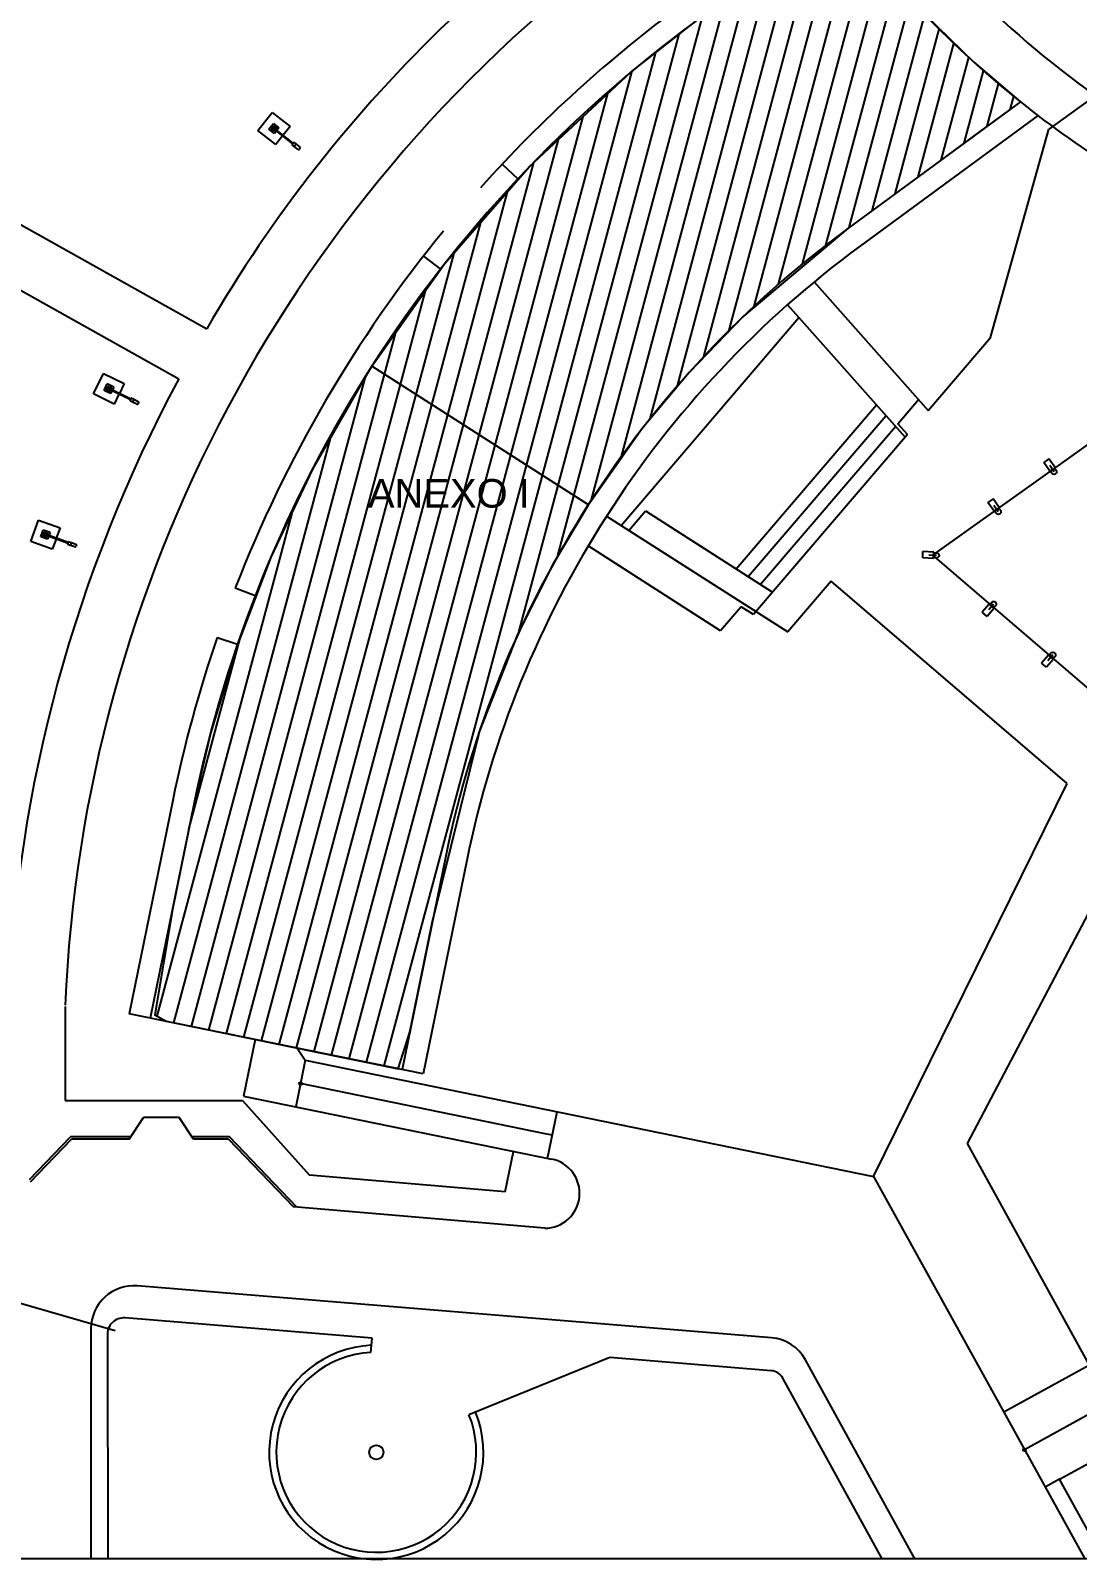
# Model space of a CAD drawing. Header units: metres. Extents: x 399 to 2240, y -1398 to 399.
# Drawn here: x 2161.18 to 2186.83, y -1093.41 to -1055.95 of the extents above; entities that cross this region are included whole.
import ezdxf

# ---------------------------------------------------------------- set-up
doc = ezdxf.new("R2010")
doc.units = ezdxf.units.M
doc.header["$MEASUREMENT"] = 0
for name, color, linetype in [('ARQUITETURA', 253, 'CONTINUOUS'), ('IMPLANTAÇÃO1', 1, 'CONTINUOUS'), ('IMPLANTAÇÃO2', 1, 'CONTINUOUS')]:
    doc.layers.add(name, color=color, linetype=linetype)
doc.styles.add('ELÉTRICA', font='arial.ttf')
pattern_1 = [(75, (63.11596, 0), (-0.42259255, 0.11323333), [])]

msp = doc.modelspace()

# ---------------------------------------------------------------- hatches: boundary and pattern name
at = {"layer": 'IMPLANTAÇÃO1'}
h = msp.add_hatch(dxfattribs=at)
h.set_pattern_fill('ANSI31', color=256, scale=3.5, angle=30)
h.set_pattern_definition(pattern_1)
h.paths.add_polyline_path([(2174.85065, -1067.57287), (2169.54582, -1064.17453, 0.00108789), (2169.47172, -1064.29075), (2168.09008, -1066.69484), (2167.07491, -1068.84999), (2166.25973, -1070.97244), (2165.59241, -1073.17241), (2165.18416, -1074.91656), (2164.65966, -1077.48225), (2164.23313, -1080.06796), (2164.50807, -1080.22624), (2166.54181, -1080.64199), (2168.27954, -1080.99724), (2169.51993, -1081.25081), (2170.1895, -1081.38769), (2170.4752, -1080.48942), (2170.73486, -1079.21925), (2171.02281, -1077.81068), (2171.3565, -1076.17837, -0.09228495)])
at = {"layer": 'IMPLANTAÇÃO2'}
h = msp.add_hatch(dxfattribs=at)
h.set_pattern_fill('ANSI31', color=256, scale=3.5, angle=30)
h.set_pattern_definition(pattern_1)
h.paths.add_polyline_path([(2181.20735, -1060.80116), (2183.32243, -1059.24945), (2184.44541, -1058.42558), (2185.43751, -1057.69774, -0.0656034), (2181.04153, -1053.10921), (2179.26113, -1054.41539), (2177.48073, -1055.72157), (2175.89174, -1056.96713), (2173.41005, -1059.28037), (2171.32849, -1061.66854), (2169.54582, -1064.17453), (2174.85065, -1067.57287, -0.09228495)])

# ---------------------------------------------------------------- linework, layer by layer
at = {"layer": 'ARQUITETURA'}
for p, q in [((2190.24659, -1055.39128, 0), (2186.13003, -1058.36203, 0)), ((2185.43658, -1057.69774, 0), (2181.20642, -1060.80116, 0)), ((2166.75454, -1058.39583, 0), (2167.10105, -1057.9559, 0)), ((2167.02493, -1058.36376, 0), (2167.13322, -1058.22628, 0)), ((2167.079, -1058.35734, 0), (2167.13964, -1058.28035, 0)), ((2167.10105, -1057.9559, 0), (2167.54097, -1058.30241, 0)), ((2167.13322, -1058.22628, 0), (2167.27069, -1058.33457, 0)), ((2167.14183, -1058.29878, 0), (2167.1377, -1058.29553, 0)), ((2167.13858, -1058.30291, 0), (2167.14183, -1058.29878, 0)), ((2167.13964, -1058.28035, 0), (2167.21663, -1058.34099, 0)), ((2167.14183, -1058.29878, 0), (2167.14508, -1058.29466, 0)), ((2167.14183, -1058.29878, 0), (2167.14595, -1058.30203, 0)), ((2167.16655, -1058.32384, 0), (2167.17739, -1058.31008, 0)), ((2167.54097, -1058.30241, 0), (2167.37368, -1058.51481, 0)), ((2185.88111, -1058.02274, 0), (2181.51698, -1061.22446, 0)), ((2157.03396, -1058.51624, 0), (2165.49937, -1063.25777, 0)), ((2167.19447, -1058.74233, 0), (2166.75454, -1058.39583, 0)), ((2167.16241, -1058.47204, 0), (2167.02493, -1058.36376, 0)), ((2167.15599, -1058.41798, 0), (2167.079, -1058.35734, 0)), ((2167.09743, -1058.35515, 0), (2167.09331, -1058.3519, 0)), ((2167.09743, -1058.35515, 0), (2167.09418, -1058.35927, 0)), ((2167.09743, -1058.35515, 0), (2167.10068, -1058.35102, 0)), ((2167.10156, -1058.3584, 0), (2167.09743, -1058.35515, 0)), ((2167.10878, -1058.31953, 0), (2167.12248, -1058.33032, 0)), ((2167.10986, -1058.31816, 0), (2167.12356, -1058.32895, 0)), ((2167.11675, -1058.38707, 0), (2167.12759, -1058.37331, 0)), ((2167.11813, -1058.38815, 0), (2167.12896, -1058.3744, 0)), ((2167.14653, -1058.34927, 0), (2167.14761, -1058.34789, 0)), ((2167.14653, -1058.34927, 0), (2167.14899, -1058.34897, 0)), ((2167.14653, -1058.34927, 0), (2167.1479, -1058.35035, 0)), ((2167.14761, -1058.34789, 0), (2167.14899, -1058.34897, 0)), ((2167.14761, -1058.34789, 0), (2167.1479, -1058.35035, 0)), ((2167.1479, -1058.35035, 0), (2167.14899, -1058.34897, 0)), ((2167.15792, -1058.40279, 0), (2167.14967, -1058.39629, 0)), ((2167.15705, -1058.39542, 0), (2167.15055, -1058.40367, 0)), ((2167.17927, -1058.38842, 0), (2167.15599, -1058.41798, 0)), ((2167.27069, -1058.33457, 0), (2167.16241, -1058.47204, 0)), ((2167.16793, -1058.32492, 0), (2167.17876, -1058.31117, 0)), ((2167.21663, -1058.34099, 0), (2167.19226, -1058.37192, 0)), ((2167.19407, -1058.33993, 0), (2167.20232, -1058.34643, 0)), ((2167.36068, -1058.53131, 0), (2167.19447, -1058.74233, 0)), ((2167.19819, -1058.34318, 0), (2167.19495, -1058.3473, 0)), ((2167.19819, -1058.34318, 0), (2167.20144, -1058.33905, 0)), ((2184.70186, -1063.46936, 0), (2186.13003, -1058.36203, 0)), ((2167.59599, -1058.73893, 0), (2167.63064, -1058.69493, 0)), ((2167.6434, -1058.79186, 0), (2167.59716, -1058.74876, 0)), ((2167.64047, -1058.69377, 0), (2167.69321, -1058.72862, 0)), ((2167.73697, -1058.85938, 0), (2167.6434, -1058.79186, 0)), ((2167.69321, -1058.72862, 0), (2167.78077, -1058.80377, 0)), ((2167.78453, -1058.84234, 0), (2167.77535, -1058.854, 0)), ((2172.73953, -1059.22259, 0), (2173.12231, -1059.58191, 0)), ((2156.35121, -1059.73963, 0), (2164.81542, -1064.47933, 0)), ((2170.81369, -1061.47324, 0), (2171.22787, -1061.79586, 0)), ((2180.38287, -1062.10807, 0), (2183.17237, -1065.25681, 0)), ((2179.73141, -1062.66584, 0), (2180.00992, -1062.98022, 0)), ((2175.65089, -1068.07441, 0), (2180.00992, -1062.98022, 0)), ((2180.01037, -1062.98073, 0), (2182.60951, -1065.9146, 0)), ((2183.17237, -1065.25681, 0), (2184.70186, -1063.46936, 0)), ((2162.72846, -1064.85433, 0), (2162.97473, -1064.34991, 0)), ((2162.97473, -1064.34991, 0), (2163.47915, -1064.59618, 0)), ((2162.98657, -1064.76562, 0), (2163.06353, -1064.60799, 0)), ((2163.03818, -1064.74787, 0), (2163.08128, -1064.6596, 0)), ((2163.22116, -1064.68495, 0), (2163.06353, -1064.60799, 0)), ((2163.08128, -1064.6596, 0), (2163.16955, -1064.7027, 0)), ((2163.08733, -1064.67719, 0), (2163.0826, -1064.67489, 0)), ((2163.08502, -1064.68192, 0), (2163.08733, -1064.67719, 0)), ((2163.08733, -1064.67719, 0), (2163.08964, -1064.67247, 0)), ((2163.08733, -1064.67719, 0), (2163.09206, -1064.6795, 0)), ((2163.47915, -1064.59618, 0), (2163.36024, -1064.83972, 0)), ((2163.23287, -1065.1006, 0), (2162.72846, -1064.85433, 0)), ((2163.1442, -1064.84258, 0), (2162.98657, -1064.76562, 0)), ((2163.12645, -1064.79097, 0), (2163.03818, -1064.74787, 0)), ((2163.05577, -1064.74182, 0), (2163.05104, -1064.73951, 0)), ((2163.05577, -1064.74182, 0), (2163.05346, -1064.74655, 0)), ((2163.05577, -1064.74182, 0), (2163.05808, -1064.73709, 0)), ((2163.0605, -1064.74413, 0), (2163.05577, -1064.74182, 0)), ((2163.05934, -1064.70453, 0), (2163.07505, -1064.7122, 0)), ((2163.06011, -1064.70295, 0), (2163.07582, -1064.71062, 0)), ((2163.08146, -1064.76901, 0), (2163.08917, -1064.75323, 0)), ((2163.08304, -1064.76978, 0), (2163.09074, -1064.754, 0)), ((2163.10263, -1064.72566, 0), (2163.1034, -1064.72408, 0)), ((2163.10263, -1064.72566, 0), (2163.10497, -1064.72485, 0)), ((2163.10263, -1064.72566, 0), (2163.1042, -1064.72643, 0)), ((2163.1034, -1064.72408, 0), (2163.10497, -1064.72485, 0)), ((2163.1034, -1064.72408, 0), (2163.1042, -1064.72643, 0)), ((2163.1042, -1064.72643, 0), (2163.10497, -1064.72485, 0)), ((2163.1204, -1064.77338, 0), (2163.11567, -1064.77107, 0)), ((2163.11686, -1064.69651, 0), (2163.12456, -1064.68073, 0)), ((2163.1204, -1064.77338, 0), (2163.11809, -1064.77811, 0)), ((2163.11844, -1064.69728, 0), (2163.12614, -1064.6815, 0)), ((2163.12271, -1064.76865, 0), (2163.1204, -1064.77338, 0)), ((2163.1204, -1064.77338, 0), (2163.12513, -1064.77569, 0)), ((2163.143, -1064.75708, 0), (2163.12645, -1064.79097, 0)), ((2163.22116, -1064.68495, 0), (2163.1442, -1064.84258, 0)), ((2163.14723, -1064.70644, 0), (2163.15668, -1064.71106, 0)), ((2163.15426, -1064.70402, 0), (2163.14965, -1064.71348, 0)), ((2163.16955, -1064.7027, 0), (2163.15223, -1064.73817, 0)), ((2163.35101, -1064.85864, 0), (2163.23287, -1065.1006, 0)), ((2163.62553, -1065.01219, 0), (2163.65016, -1064.96175, 0)), ((2163.6832, -1065.05401, 0), (2163.62876, -1065.02157, 0)), ((2163.65954, -1064.95852, 0), (2163.7186, -1064.9815, 0)), ((2163.78917, -1065.10033, 0), (2163.6832, -1065.05401, 0)), ((2163.7186, -1064.9815, 0), (2163.8203, -1065.03657, 0)), ((2164.65852, -1064.8018, 0), (2164.65891, -1064.80202, 0)), ((2182.43262, -1065.58298, 0), (2182.93805, -1064.99231, 0)), ((2163.83215, -1065.07356, 0), (2163.82563, -1065.08693, 0)), ((2178.47207, -1069.13482, 0), (2181.90655, -1065.12111, 0)), ((2178.76962, -1069.32543, 0), (2182.14087, -1065.3856, 0)), ((2179.06716, -1069.51604, 0), (2182.37519, -1065.6501, 0)), ((2182.66694, -1065.84747, 0), (2182.43262, -1065.58298, 0)), ((2187.52324, -1065.77984, 0), (2183.28189, -1068.806, 0)), ((2182.66694, -1065.84747, 0), (2178.89374, -1070.25705, 0)), ((2186.13503, -1066.44328, 0), (2186.0062, -1066.53388, 0)), ((2186.1572, -1066.7486, 0), (2186.0062, -1066.53388, 0)), ((2186.28603, -1066.65799, 0), (2186.13503, -1066.44328, 0)), ((2186.26125, -1066.75965, 0), (2186.15555, -1066.60935, 0)), ((2186.28603, -1066.65799, 0), (2186.1572, -1066.7486, 0)), ((2184.76692, -1067.42198, 0), (2184.63809, -1067.51259, 0)), ((2184.7891, -1067.7273, 0), (2184.63809, -1067.51259, 0)), ((2184.91793, -1067.6367, 0), (2184.76692, -1067.42198, 0)), ((2184.89315, -1067.73836, 0), (2184.78744, -1067.58806, 0)), ((2184.91793, -1067.6367, 0), (2184.7891, -1067.7273, 0)), ((2161.18999, -1068.46911, 0), (2161.38121, -1067.94277, 0)), ((2161.38121, -1067.94277, 0), (2161.90755, -1068.13399, 0)), ((2175.29685, -1067.84819, 0), (2179.73741, -1070.68558, 0)), ((2175.84045, -1068.19715, 0), (2176.25398, -1067.71388, 0)), ((2176.25398, -1067.71388, 0), (2179.3647, -1069.70665, 0)), ((2161.43672, -1068.35394, 0), (2161.49647, -1068.18946, 0)), ((2161.6012, -1068.41369, 0), (2161.43672, -1068.35394, 0)), ((2161.48605, -1068.3309, 0), (2161.51951, -1068.23879, 0)), ((2161.57816, -1068.36436, 0), (2161.48605, -1068.3309, 0)), ((2161.66095, -1068.24921, 0), (2161.49647, -1068.18946, 0)), ((2161.50287, -1068.32304, 0), (2161.49793, -1068.32125, 0)), ((2161.50287, -1068.32304, 0), (2161.50107, -1068.32798, 0)), ((2161.50248, -1068.28567, 0), (2161.51888, -1068.29162, 0)), ((2161.50287, -1068.32304, 0), (2161.50466, -1068.31811, 0)), ((2161.5078, -1068.32484, 0), (2161.50287, -1068.32304, 0)), ((2161.50308, -1068.28402, 0), (2161.51947, -1068.28998, 0)), ((2161.51951, -1068.23879, 0), (2161.61162, -1068.27225, 0)), ((2161.5323, -1068.2574, 0), (2161.52243, -1068.25381, 0)), ((2161.52557, -1068.26054, 0), (2161.52916, -1068.25067, 0)), ((2161.53122, -1068.34731, 0), (2161.5372, -1068.33085, 0)), ((2161.53286, -1068.3479, 0), (2161.53884, -1068.33144, 0)), ((2161.54765, -1068.30207, 0), (2161.54825, -1068.30043, 0)), ((2161.54765, -1068.30207, 0), (2161.54989, -1068.30103, 0)), ((2161.54765, -1068.30207, 0), (2161.54929, -1068.30267, 0)), ((2161.54825, -1068.30043, 0), (2161.54989, -1068.30103, 0)), ((2161.54825, -1068.30043, 0), (2161.54929, -1068.30267, 0)), ((2161.54929, -1068.30267, 0), (2161.54989, -1068.30103, 0)), ((2161.5587, -1068.27166, 0), (2161.56468, -1068.2552, 0)), ((2161.56034, -1068.27225, 0), (2161.56632, -1068.25579, 0)), ((2161.57524, -1068.34934, 0), (2161.56537, -1068.34575, 0)), ((2161.5703, -1068.34754, 0), (2161.56851, -1068.35248, 0)), ((2161.5721, -1068.34261, 0), (2161.5703, -1068.34754, 0)), ((2161.59101, -1068.329, 0), (2161.57816, -1068.36436, 0)), ((2161.58987, -1068.27831, 0), (2161.5948, -1068.28011, 0)), ((2161.5948, -1068.28011, 0), (2161.59301, -1068.28504, 0)), ((2161.5948, -1068.28011, 0), (2161.5966, -1068.27517, 0)), ((2161.5948, -1068.28011, 0), (2161.59974, -1068.2819, 0)), ((2161.61162, -1068.27225, 0), (2161.59818, -1068.30926, 0)), ((2161.66095, -1068.24921, 0), (2161.6012, -1068.41369, 0)), ((2161.80806, -1068.40785, 0), (2161.71633, -1068.66033, 0)), ((2161.90755, -1068.13399, 0), (2161.81523, -1068.38811, 0)), ((2161.71633, -1068.66033, 0), (2161.18999, -1068.46911, 0)), ((2162.09657, -1068.53129, 0), (2162.11569, -1068.47865, 0)), ((2162.15818, -1068.5667, 0), (2162.10076, -1068.54025, 0)), ((2162.12466, -1068.47446, 0), (2162.18567, -1068.49104, 0)), ((2162.26819, -1068.6015, 0), (2162.15818, -1068.5667, 0)), ((2162.18567, -1068.49104, 0), (2162.29236, -1068.53497, 0)), ((2162.30801, -1068.57042, 0), (2162.30295, -1068.58436, 0)), ((2178.09077, -1070.6571, 0), (2174.84617, -1068.57857, 0)), ((2183.04179, -1068.87219, 0), (2183.0488, -1068.71485, 0)), ((2183.31104, -1068.72653, 0), (2183.0488, -1068.71485, 0)), ((2183.37637, -1068.80827, 0), (2183.1928, -1068.80009, 0)), ((2183.30403, -1068.88387, 0), (2183.31104, -1068.72653, 0)), ((2183.30403, -1068.88387, 0), (2183.04179, -1068.87219, 0)), ((2183.28189, -1068.806, 0), (2189.0963, -1073.79077, 0)), ((2180.80253, -1069.44332, 0), (2179.73741, -1070.68558, 0)), ((2186.57967, -1074.39669, 0), (2180.80253, -1069.44332, 0)), ((2166.19969, -1069.60577, 0), (2166.68909, -1069.79579, 0)), ((2178.5962, -1070.06644, 0), (2178.09077, -1070.6571, 0)), ((2178.89374, -1070.25705, 0), (2178.5962, -1070.06644, 0)), ((2184.67385, -1070.00311, 0), (2184.503, -1070.2024, 0)), ((2184.62257, -1070.30491, 0), (2184.503, -1070.2024, 0)), ((2184.79342, -1070.10562, 0), (2184.62257, -1070.30491, 0)), ((2184.77848, -1070.00206, 0), (2184.65888, -1070.14156, 0)), ((2184.79342, -1070.10562, 0), (2184.67385, -1070.00311, 0)), ((2165.75693, -1070.81747, 0), (2166.25351, -1070.98787, 0)), ((2186.12652, -1071.2504, 0), (2185.95567, -1071.44968, 0)), ((2186.24609, -1071.35291, 0), (2186.07524, -1071.55219, 0)), ((2186.23115, -1071.24934, 0), (2186.11155, -1071.38885, 0)), ((2186.24609, -1071.35291, 0), (2186.12652, -1071.2504, 0)), ((2186.07524, -1071.55219, 0), (2185.95567, -1071.44968, 0)), ((2184.13785, -1083.21915, 0), (2189.0963, -1073.79077, 0)), ((2181.84046, -1084.02739, 0), (2186.57967, -1074.39669, 0)), ((2164.66887, -1074.81141, 0), (2163.59984, -1080.04076, 0)), ((2165.18323, -1074.91656, 0), (2164.1142, -1080.14591, 0)), ((2171.35558, -1076.17837, 0), (2170.28654, -1081.40772, 0)), ((2171.86994, -1076.28352, 0), (2170.8009, -1081.51287, 0)), ((2162.03365, -1079.8635, 0), (2162.03362, -1082.16518, 0)), ((2170.8009, -1081.51287, 0), (2163.59984, -1080.04076, 0)), ((2166.68601, -1080.67166, 0), (2166.4021, -1082.06044, 0)), ((2167.71473, -1080.88196, 0), (2167.91273, -1081.18172, 0)), ((2167.91273, -1081.18172, 0), (2167.6797, -1082.32162, 0)), ((2167.91273, -1081.18172, 0), (2181.84046, -1084.02739, 0)), ((2202.74547, -1081.2407, 0), (2185.53801, -1090.72495, 0)), ((2173.78976, -1082.98133, 0), (2167.79622, -1081.75167, 0)), ((2162.03362, -1082.16523, 0), (2166.38081, -1082.16525, 0)), ((2166.38081, -1082.16526, 0), (2168.01453, -1083.99506, 0)), ((2166.4021, -1082.06044, 0), (2173.94608, -1083.60265, 0)), ((2186.39702, -1091.44817, 0), (2203.43076, -1082.07923, 0)), ((2163.59722, -1083.11023, 0), (2163.95119, -1082.58523, 0)), ((2164.82619, -1082.58526, 0), (2163.95119, -1082.58523, 0)), ((2165.18014, -1083.11026, 0), (2164.82619, -1082.58525, 0)), ((2173.85248, -1083.58352, 0), (2174.08551, -1082.44362, 0)), ((2173.969, -1083.01357, 0), (2173.78976, -1082.98133, 0)), ((2161.1623, -1084.09955, 0), (2162.15669, -1083.06296, 0)), ((2161.17978, -1084.15719, 0), (2162.18409, -1083.11025, 0)), ((2163.63256, -1083.05781, 0), (2162.1688, -1083.05775, 0)), ((2163.59722, -1083.11023, 0), (2162.18409, -1083.11025, 0)), ((2166.05648, -1083.05775, 0), (2165.14482, -1083.05787, 0)), ((2166.03409, -1083.11025, 0), (2165.18013, -1083.11025, 0)), ((2166.03409, -1083.11025, 0), (2167.62605, -1084.76984, 0)), ((2167.70529, -1084.77662, 0), (2166.05648, -1083.05775, 0)), ((2187.12725, -1088.64984, 0), (2184.13785, -1083.21915, 0)), ((2172.81392, -1084.40441, 0), (2173.01666, -1083.41265, 0)), ((2172.81392, -1084.40441, 0), (2168.01453, -1083.99506, 0)), ((2181.84055, -1084.0272, 0), (2185.03125, -1089.80723, 0)), ((2173.78257, -1085.29584, 0), (2167.62605, -1084.76984, 0)), ((2159.49638, -1086.71663, 0), (2163.25915, -1087.8024, 0)), ((2179.33488, -1087.97789, 0), (2163.8002, -1086.70898, 0)), ((2169.55349, -1087.98837, 0), (2163.50111, -1087.49399, 0)), ((2162.66471, -1087.75541, 0), (2162.66424, -1093.39565, 0)), ((2163.06749, -1087.93163, 0), (2163.07625, -1093.39565, 0)), ((2169.52476, -1088.34014, 0), (2169.55349, -1087.98837, 0)), ((2175.37957, -1088.46425, 0), (2171.92537, -1089.86572, 0)), ((2179.33311, -1088.78719, 0), (2175.37957, -1088.46425, 0)), ((2182.85203, -1093.39565, 0), (2180.16941, -1088.51837, 0)), ((2187.12725, -1088.64984, 0), (2185.03125, -1089.80723, 0)), ((2182.04696, -1093.39565, 0), (2179.61129, -1088.96735, 0)), ((2185.03125, -1089.80723, 0), (2187.01275, -1093.39565, 0)), ((2186.39702, -1091.44817, 0), (2186.04478, -1091.64268, 0)), ((2187.47247, -1093.39565, 0), (2186.39702, -1091.44817, 0)), ((2230.97079, -1093.39565, 0), (2133.56941, -1093.39565, 0))]:
    msp.add_line(p, q, dxfattribs=at)
at = {"layer": 'ARQUITETURA', "elevation": 0}
for points in [[(2167.15377, -1058.3416), (2167.14077, -1058.3581)], [(2167.60682, -1058.72518), (2167.14077, -1058.3581)], [(2167.16202, -1058.3481), (2167.14902, -1058.3646)], [(2167.61981, -1058.70868), (2167.15377, -1058.3416)], [(2167.69321, -1058.72862), (2167.6434, -1058.79186)], [(2163.1081, -1064.71662), (2163.09886, -1064.73553)], [(2163.63323, -1064.99643), (2163.09886, -1064.73553)], [(2163.64246, -1064.97751), (2163.1081, -1064.71662)], [(2163.11755, -1064.72123), (2163.10832, -1064.74015)], [(2163.7186, -1064.9815), (2163.6832, -1065.05401)], [(2161.55212, -1068.29253), (2161.54495, -1068.31227)], [(2162.10254, -1068.51484), (2161.54495, -1068.31227)], [(2162.10972, -1068.4951), (2161.55212, -1068.29253)], [(2161.56199, -1068.29611), (2161.55482, -1068.31585)], [(2162.18567, -1068.49104), (2162.15818, -1068.5667)]]:
    msp.add_lwpolyline(points, dxfattribs=at)
at = {"layer": 'ARQUITETURA'}
for centre, radius in [((2167.14183, -1058.29878, 0), 0.0035), ((2167.09743, -1058.35515, 0), 0.0035), ((2167.1538, -1058.39954, 0), 0.0035), ((2167.19819, -1058.34318, 0), 0.0035), ((2163.08733, -1064.67719, 0), 0.00351), ((2163.05577, -1064.74182, 0), 0.00351), ((2163.1204, -1064.77338, 0), 0.00351), ((2163.15195, -1064.70875, 0), 0.00351), ((2186.26125, -1066.75965, 0), 0.06564), ((2184.89315, -1067.73836, 0), 0.06564), ((2161.50287, -1068.32304, 0), 0.0035), ((2161.52737, -1068.25561, 0), 0.0035), ((2161.5703, -1068.34754, 0), 0.0035), ((2161.5948, -1068.28011, 0), 0.0035), ((2183.37637, -1068.80827, 0), 0.06564), ((2184.77848, -1070.00206, 0), 0.06564), ((2186.23115, -1071.24934, 0), 0.06564), ((2167.79622, -1081.75167, 0), 0.035), ((2169.65505, -1090.78667, 0), 0.175), ((2185.53801, -1090.72495, 0), 0.035)]:
    msp.add_circle(centre, radius, dxfattribs=at)
for centre, radius, start, end in [((2196.21641, -1081.26066, 0), 53.2, 126.265407, 163.32748), ((2196.21641, -1081.26066, 0), 46.375, 126.265407, 163.327464), ((2196.22573, -1081.26689, 0), 46.9112, 137.26819, 149.251438), ((2200.6492, -1038.72348, 0), 24.31967, 216.265407, 231.279084), ((2196.21641, -1081.26066, 0), 34.2125, 126.265407, 177.610705), ((2200.6492, -1038.72348, 0), 23.09047, 224.044364, 245.203431), ((2196.21641, -1081.26066, 0), 32.2, 126.265407, 138.201259), ((2196.21641, -1081.26066, 0), 31.675, 126.265407, 168.44624), ((2195.07352, -1080.41014, 0), 34.18821, 133.757936, 149.887184), ((2200.6492, -1038.72348, 0), 24.31897, 231.280563, 245.220952), ((2167.14776, -1058.34912, 0), 0.0315, 339.56594, 300.605901), ((2167.14781, -1058.34916, 0), 0.02835, 341.62114, 298.118969), ((2167.60149, -1058.74326, 0), 0.007, 141.774349, 231.774349), ((2167.63614, -1058.69926, 0), 0.007, 51.774349, 141.774349), ((2167.75335, -1058.83667, 0), 0.028, 234.187071, 321.774349), ((2167.76253, -1058.82502, 0), 0.028, 321.774349, 49.361628), ((2196.21641, -1081.26066, 0), 32.2, 140.692576, 158.779799), ((2196.21641, -1081.26066, 0), 25.375, 126.265407, 168.44624), ((2196.21641, -1081.26066, 0), 24.85, 126.265407, 168.446269), ((2196.05735, -1081.23229, 0), 35.45025, 151.798314, 177.786979), ((2163.1038, -1064.72526, 0), 0.03157, 351.768353, 312.808314), ((2163.10386, -1064.72529, 0), 0.02842, 353.823553, 310.321383), ((2163.63184, -1065.01527, 0), 0.00702, 153.976763, 243.976763), ((2163.65646, -1064.96483, 0), 0.00702, 63.976763, 153.976763), ((2163.80693, -1065.06125, 0), 0.02807, 333.976763, 61.564042), ((2163.80041, -1065.07461, 0), 0.02807, 246.389484, 333.976763), ((2161.54877, -1068.30155, 0), 0.0315, 357.825707, 318.865668), ((2161.54884, -1068.30157, 0), 0.02835, 359.880907, 316.378737), ((2162.10315, -1068.53368, 0), 0.007, 160.034117, 250.034117), ((2162.12227, -1068.48104, 0), 0.007, 70.034117, 160.034117), ((2162.27663, -1068.5748, 0), 0.028, 252.446838, 340.034117), ((2162.2817, -1068.56086, 0), 0.028, 340.034117, 67.621396), ((2196.21641, -1081.26066, 0), 32.2, 161.075451, 168.44624), ((2162.16916, -1083.07524, 0), 0.0175, 91.191177, 135.446453), ((2173.78265, -1084.44136, 0), 0.85448, 269.994839, 78.973535), ((2163.71471, -1087.7555, 0), 1.05, 85.330324, 179.995129), ((2163.46834, -1087.89516, 0), 0.4025, 85.330324, 185.19949), ((2169.65505, -1090.78667, 0), 2.625, 92.531175, 22.080147), ((2179.24939, -1089.0244, 0), 1.05, 28.811884, 85.330324), ((2169.65505, -1090.78667, 0), 2.45, 93.048549, 22.079891), ((2179.30461, -1089.13602, 0), 0.35, 28.811884, 85.330324)]:
    msp.add_arc(centre, radius, start, end, dxfattribs=at)
at = {"layer": 'IMPLANTAÇÃO1', "color": 1, "elevation": 0}
msp.add_lwpolyline([(2169.5078, -1064.22797), (2168.09008, -1066.69484), (2167.07491, -1068.84999), (2166.25973, -1070.97244), (2165.59241, -1073.17241), (2165.18416, -1074.91656), (2164.65966, -1077.48225), (2164.23313, -1080.06796), (2164.50807, -1080.22624), (2166.54181, -1080.64199), (2168.27954, -1080.99724), (2169.51993, -1081.25081), (2170.1895, -1081.38769), (2170.4752, -1080.48942), (2170.73486, -1079.21925), (2171.02281, -1077.81068), (2172.18032, -1073.1297), (2173.12326, -1070.74618), (2174.02102, -1068.96373), (2174.85065, -1067.57287), (2169.54582, -1064.17453)], dxfattribs=at)
at = {"layer": 'IMPLANTAÇÃO2', "color": 1, "elevation": 0}
msp.add_lwpolyline([(2174.85065, -1067.57287), (2169.54582, -1064.17453), (2171.32849, -1061.66854), (2173.41005, -1059.28037), (2175.89174, -1056.96713), (2177.48073, -1055.72157), (2179.26113, -1054.41539), (2181.04153, -1053.10921), (2181.75858, -1054.03869), (2183.08901, -1055.54767), (2184.29816, -1056.72512), (2185.43751, -1057.69774), (2184.44541, -1058.42558), (2183.32243, -1059.24945), (2181.20735, -1060.80116), (2178.64948, -1062.95052), (2177.31645, -1064.33001), (2176.17211, -1065.70175), (2174.85065, -1067.57287)], dxfattribs=at)

# ---------------------------------------------------------------- texts
at = {"layer": 'ARQUITETURA', "style": 'ELÉTRICA'}
msp.add_text('ANEXO I', height=0.7, rotation=360, dxfattribs=at).set_placement((2169.45026, -1067.63826, 0))

doc.saveas('drawing.dxf')
